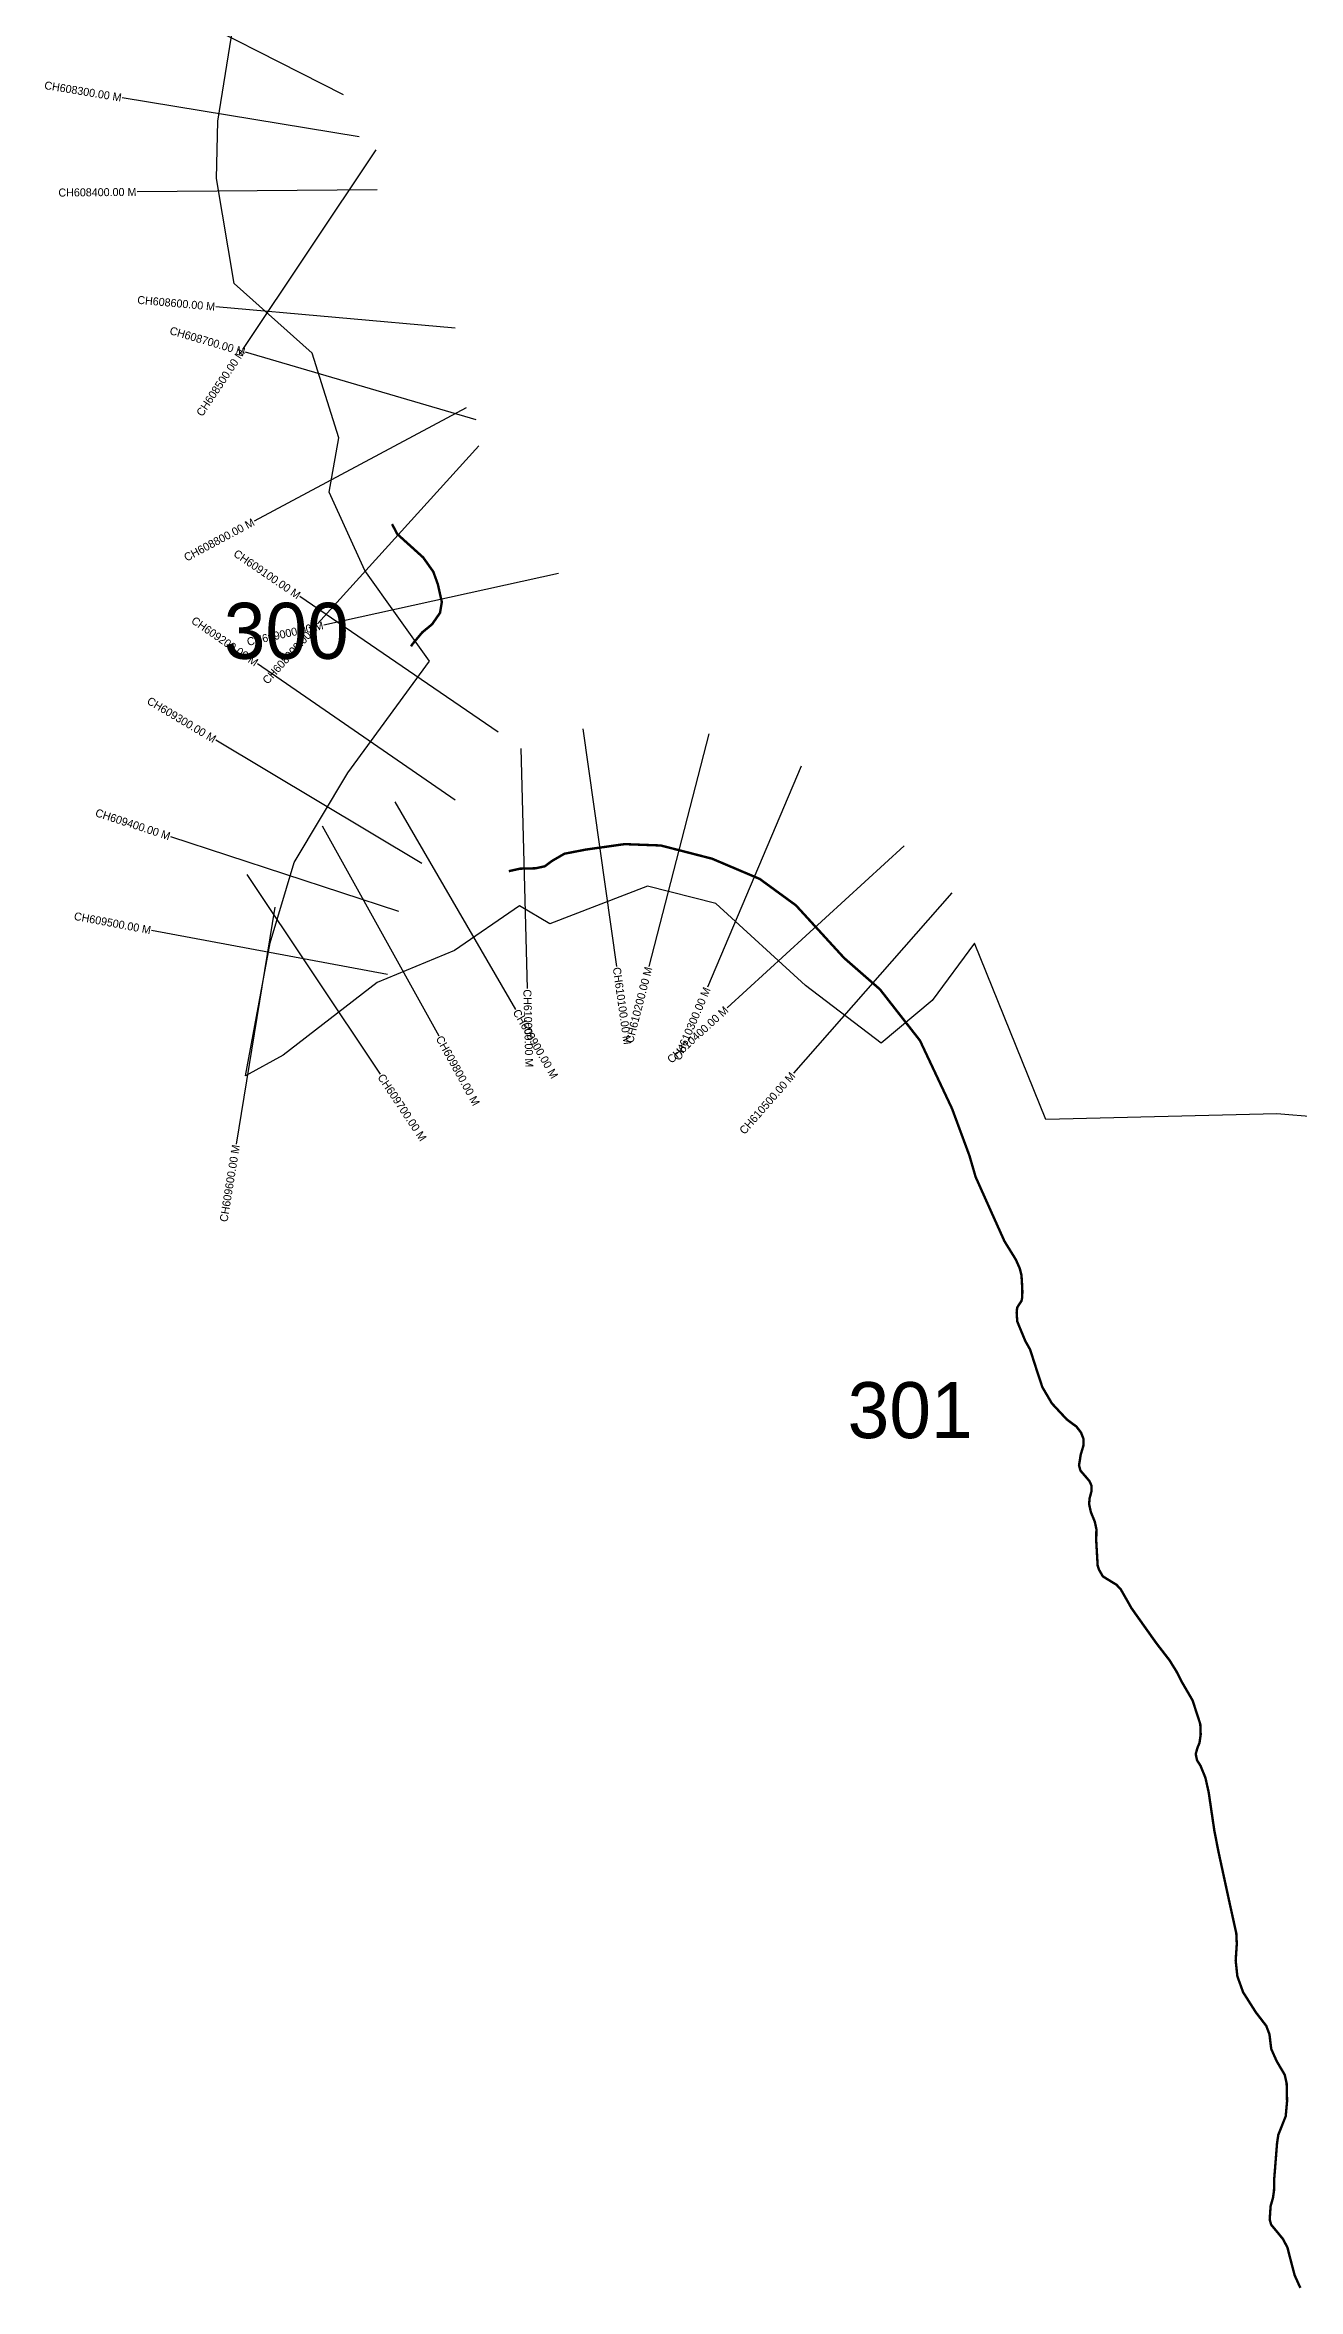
# Model space of a CAD drawing. Header units: metres. Extents: x 319599 to 325959, y 1824838 to 1831473.
# Drawn here: x 320122 to 321687, y 1825021 to 1827826 of the extents above; entities that cross this region are included whole.
import ezdxf
from ezdxf.enums import TextEntityAlignment as Align

# ---------------------------------------------------------------- set-up
doc = ezdxf.new("R2010")
doc.units = ezdxf.units.M
for name, color, linetype in [('CS', 134, 'Continuous'), ('CSMark', 6, 'Continuous'), ('NATURALLY PROTECTED', 3, 'Continuous')]:
    doc.layers.add(name, color=color, linetype=linetype)

msp = doc.modelspace()

# ---------------------------------------------------------------- linework, layer by layer
at = {"color": 6}
msp.add_lwpolyline([(321761.3, 1826481.9), (321660.7, 1826490.4), (321372.3, 1826483.3), (321283.1, 1826703.7), (321230.3, 1826632), (321166.5, 1826578.7), (321071.8, 1826650.8), (320959.7, 1826753.3), (320874.6, 1826774.8), (320752.4, 1826727.8), (320714.7, 1826750.3), (320633.3, 1826694.3), (320536.7, 1826654.3), (320419.2, 1826563.4), (320372.1, 1826537.6), (320403.2, 1826704), (320432.9, 1826804.2), (320500, 1826916.3), (320602.2, 1827056.1), (320521.5, 1827169.4), (320476.7, 1827267.2), (320489, 1827334.9), (320455.5, 1827441.1), (320358, 1827528.1), (320336, 1827659), (320337.7, 1827730.9), (320354.9, 1827836.9)], dxfattribs=at)
at = {"layer": 'CS'}
for p, q in [((320494.7, 1827763.8), (320227.3, 1827899.8)), ((320514.3, 1827711.2), (320218.3, 1827760)), ((320535, 1827695.2), (320368.7, 1827445.6)), ((320536.9, 1827645.2), (320236.9, 1827642.5)), ((320634, 1827472.1), (320335.2, 1827498.9)), ((320660.3, 1827357.4), (320372.4, 1827442)), ((320647.8, 1827372.4), (320383.2, 1827231)), ((320663.7, 1827325), (320462.3, 1827102.7)), ((320763.3, 1827165.4), (320470.2, 1827101)), ((320687.8, 1826967.1), (320440.3, 1827136.6)), ((320634.3, 1826882.2), (320387.3, 1827052.5)), ((320592.4, 1826803.1), (320335, 1826957.2)), ((320716.4, 1826946.7), (320724.2, 1826646.8)), ((320793.7, 1826971.4), (320835.9, 1826674.4)), ((320951.2, 1826965), (320876.2, 1826674.5)), ((321066.3, 1826924.9), (320949.4, 1826648.6)), ((320558.9, 1826880.1), (320709.6, 1826620.6)), ((320563.9, 1826743.3), (320278.8, 1826836.6)), ((320468.2, 1826850.1), (320613.6, 1826587.6)), ((321195.3, 1826825.1), (320973.9, 1826622.6)), ((320373.9, 1826789.2), (320540.3, 1826539.6)), ((321254.6, 1826766.6), (321056.9, 1826541)), ((320408.9, 1826748.6), (320360.5, 1826452.5)), ((320549.8, 1826664.2), (320254.9, 1826719.5))]:
    msp.add_line(p, q, dxfattribs=at)
at = {"layer": 'NATURALLY PROTECTED', "const_width": 3, "flags": 128}
for points in [[(320555.3, 1827227.3), (320561.9, 1827214.8), (320576.5, 1827201.6), (320594.2, 1827185.6), (320606.9, 1827167.7), (320612.6, 1827151.9), (320617.5, 1827129.9), (320615.3, 1827116.4), (320605.4, 1827102.1), (320593, 1827091.9), (320581.1, 1827077.6), (320579, 1827074.5)], [(320701.2, 1826793.5), (320715.1, 1826796.6), (320734.7, 1826797.1), (320746.2, 1826799.6), (320755.2, 1826806.3), (320770.7, 1826815.3), (320797.5, 1826820.5), (320845.9, 1826827.3), (320891.1, 1826825.6), (320955.1, 1826809.1), (321014.7, 1826783.8), (321059.9, 1826750.8), (321120, 1826685.1), (321164.9, 1826645.8), (321214.9, 1826581.8), (321255, 1826496.6), (321276.7, 1826437.9), (321284.4, 1826411.4), (321295, 1826387.7), (321307.5, 1826359.8), (321320.4, 1826331.1), (321334.8, 1826307.8), (321339.6, 1826296.9), (321341.7, 1826288.5), (321342.3, 1826278.9), (321342.8, 1826268.5), (321342.6, 1826260.7), (321341.8, 1826256.6), (321339.6, 1826253.2), (321336.3, 1826248.1), (321335.7, 1826241.6), (321336.4, 1826230.9), (321339.1, 1826224.2), (321342.4, 1826216.2), (321346.5, 1826206.3), (321352.4, 1826195.8), (321355.3, 1826186.9), (321360.7, 1826170.1), (321367.7, 1826148.8), (321379.7, 1826128.3), (321398.3, 1826108.3), (321410.4, 1826099.3), (321416.1, 1826091.9), (321419.2, 1826083.9), (321419, 1826075.2), (321415.7, 1826064.3), (321413.6, 1826050.8), (321415.4, 1826044.3), (321421.2, 1826037.6), (321426.5, 1826031.4), (321429.3, 1826025.3), (321429.2, 1826018.6), (321426.8, 1826009.7), (321426.2, 1826002.5), (321428.4, 1825992.4), (321433.3, 1825980.5), (321435.3, 1825971.2), (321435.1, 1825956.3), (321436.3, 1825935.5), (321436.9, 1825925.3), (321438.6, 1825920.5), (321443.3, 1825912.2), (321452, 1825906.8), (321460.5, 1825901.6), (321465.9, 1825895.7), (321470.3, 1825888), (321479.2, 1825872.3), (321487, 1825861.3), (321495.1, 1825849.9), (321510, 1825828.9), (321526.6, 1825807.4), (321535.2, 1825793.6), (321541.8, 1825780.6), (321555.5, 1825757.1), (321560.8, 1825740.7), (321565.1, 1825727.5), (321565.6, 1825714.6), (321564.1, 1825704), (321561.6, 1825698.1), (321559.4, 1825690.1), (321561, 1825682.4), (321565.4, 1825675.4), (321571.5, 1825660.5), (321575.6, 1825642.2), (321578.5, 1825622.5), (321582.6, 1825594.7), (321587.8, 1825568), (321601.9, 1825503.1), (321610.1, 1825465.9), (321610.7, 1825452.7), (321609.3, 1825432.1), (321611.4, 1825412.4), (321618.6, 1825392.4), (321634.5, 1825367.3), (321647.5, 1825350.4), (321651.5, 1825339.9), (321653.7, 1825321.6), (321660.5, 1825306.3), (321670.6, 1825289.2), (321673, 1825278.4), (321673.5, 1825256.1), (321671.8, 1825237.4), (321668.2, 1825228.4), (321662.6, 1825214.3), (321661, 1825203.9), (321658.8, 1825176), (321657.5, 1825159.8), (321657.2, 1825144.7), (321656, 1825135.8), (321652.9, 1825124.9), (321652.4, 1825116.8), (321651.8, 1825108.4), (321653.6, 1825101.9), (321660.2, 1825094), (321668.6, 1825083.7), (321674, 1825073.2), (321678.4, 1825056.1), (321683, 1825038.6), (321690.1, 1825022.9)]]:
    msp.add_lwpolyline(points, dxfattribs=at)

# ---------------------------------------------------------------- texts
at = {"char_height": 70, "attachment_point": 1}
for s, insert in [('300', (320345.1, 1827128.9)), ('301', (321124.5, 1826154.9))]:
    msp.add_mtext_dynamic_manual_height_columns(s, width=95.172, gutter_width=1, heights=[0], dxfattribs=dict(at, insert=insert))
at = {"layer": 'CSMark'}
for s, rotation, p in [('CH608300.00 M', 350.6417, (320217.3, 1827760.2)), ('CH608400.00 M', 0.5201, (320235.9, 1827642.5)), ('CH608600.00 M', 354.8815, (320334.2, 1827499)), ('CH608700.00 M', 343.6396, (320371.5, 1827442.2)), ('CH608500.00 M', 56.3265, (320368.2, 1827444.7)), ('CH608800.00 M', 28.1089, (320382.3, 1827230.6)), ('CH609100.00 M', 325.592, (320439.4, 1827137.1)), ('CH609200.00 M', 325.4138, (320386.5, 1827053.1)), ('CH609000.00 M', 12.3887, (320469.3, 1827100.8)), ('CH608900.00 M', 47.8283, (320461.6, 1827101.9)), ('CH609300.00 M', 329.089, (320334.2, 1826957.7)), ('CH609400.00 M', 341.8969, (320277.8, 1826836.9)), ('CH609500.00 M', 349.3751, (320254, 1826719.7)), ('CH610200.00 M', 75.5144, (320875.9, 1826673.6)), ('CH610300.00 M', 67.0663, (320949, 1826647.7)), ('CH610400.00 M', 42.4416, (320973.1, 1826622)), ('CH610500.00 M', 48.7708, (321056.2, 1826540.2)), ('CH609600.00 M', 80.7341, (320360.4, 1826451.5))]:
    msp.add_text(s, height=10, rotation=rotation, dxfattribs=at).set_placement(p, align=Align.MIDDLE_RIGHT)
for s, rotation, p in [('CH610100.00 M', 278.0917, (320836, 1826673.4)), ('CH610000.00 M', 271.4935, (320724.3, 1826645.8)), ('CH609900.00 M', 300.145, (320710.1, 1826619.8)), ('CH609800.00 M', 298.9738, (320614, 1826586.8)), ('CH609700.00 M', 303.7001, (320540.9, 1826538.7))]:
    msp.add_text(s, height=10, rotation=rotation, dxfattribs=at).set_placement(p, align=Align.MIDDLE_LEFT)

doc.saveas('drawing.dxf')
